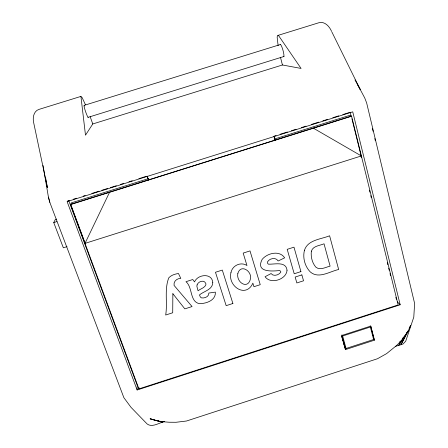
<?xml version="1.0" encoding="UTF-8"?>
<svg xmlns="http://www.w3.org/2000/svg" width="448" height="448" viewBox="0 0 448 448"><rect width="100%" height="100%" fill="white"/><g stroke="black" fill="none" stroke-linecap="round" stroke-linejoin="round"><path stroke-width="0.67" d="M274.103 139.138L349.451 115.45L351.568 116.217L398.143 304.942L138.936 388.898L138.958 387.559M137.127 389.978L67.116 201.589L352.738 111.838L400.182 304.774L137.127 389.978L137.245 385.398L68.656 200.424M109.642 192.097L85.002 243.387L361.368 155.943L313.225 128.089M85.439 104.742L82.197 97.709L80.931 96.404L85.49 135.178L92.77 123.967L282.425 64.982L301.073 68.432L278.718 35.795L277.928 35.414L277.329 36.109L277.172 37.33L278.124 45.713M138.936 388.898L70.605 204.551L71.394 202.854L148.742 178.545M405.048 336.599L400.96 344.719L395.657 346.282M405.675 335.35L407.249 332.226M409.136 328.479L410.614 325.399C407.915 333.234 402.399 339.758 396.586 345.509L386.59 353.629L377.446 358.753L186.508 421.014L176.008 422.279L169.131 422.234L162.652 421.719L156.307 420.605L150.08 418.768L162.394 422.251L150.399 418.891M67.049 246.635L63.342 247.811L53.743 222.583L55.311 219.514L56.543 219.128M408.554 330.422L398.703 345.318L408.554 330.422L400.96 344.719L403.122 343.924L405.726 341.169L413.79 317.111L414.618 303.442L366.632 102.866L364.706 97.899L357.728 84.818M402.763 338.01L404.768 336.106M399.633 341.97L400.702 341.118M164.354 421.596C158.586 422.94 150.623 428.904 145.701 422.498L131.023 407.35L123.866 397.673L49.823 202.35L48.429 197.131L43.025 165.452M345.632 349.546L374.405 340.189L370.731 326.094L341.774 335.485L345.632 349.546L345.122 348.762M370.927 326.822L342.076 336.185L345.498 348.65L374.186 339.321L370.927 326.822L370.149 325.836M67.34 201.124L69.328 200.502M73.304 199.254L76.614 198.212M83.233 196.134L85.221 195.507M91.84 193.43L99.126 191.139M101.774 190.305L107.733 188.434M110.382 187.6L116.34 185.73M120.316 184.481L123.626 183.439M128.923 181.776L132.233 180.734M138.858 178.657L140.84 178.03M141.506 177.822L146.171 176.355M274.081 136.17L276.08 135.537M280.073 134.282L287.414 131.975M291.418 130.721L296.089 129.254M301.431 127.574L306.102 126.106M311.438 124.426L318.78 122.119M322.784 120.865L327.454 119.398M332.797 117.718L338.8 115.83M342.804 114.576L350.146 112.269M351.305 116.122L70.706 204.344L84.84 242.486M70.605 204.551L351.568 116.217M53.743 222.583L56.874 221.598M87.903 117.398L284.116 56.442M80.931 96.404L39.082 109.362C33.841 110.947 32.687 117.096 33.488 121.822L47.415 187.684L45.679 178.13M277.928 35.414L318.87 22.742C324.755 21.05 329.532 26.555 331.587 31.394M84.179 105.364L280.431 44.514M162.932 421.618L164.27 421.299M156.615 420.605L158.676 420.582M397.348 301.84L400.182 304.774M49.823 202.35L48.429 197.131M373.822 339.427L374.405 340.189M341.919 334.902L342.653 335.994L346.069 348.466M344.809 347.598L345.498 348.65M354.995 79.934L360.31 89.65L331.895 32.021M90.166 116.71L92.77 123.967M147.442 176.943L148.439 180.079L147.162 176.148M274.002 136.293L275.184 140.23L274.182 137.11M341.74 336.067L343.179 341.303M343.538 342.614L344.075 344.579M344.434 345.89L344.977 347.85M341.634 336.062L343.101 341.41M343.47 342.748L344.938 348.096M370.35 327.006L373.615 339.511M282.425 64.982L280.543 57.568M351.96 118.81L361.099 155.798M350.185 112.297L351.187 116.362M360.898 155.663L361.396 157.696M369.432 190.221L369.93 192.254M370.77 195.642L371.269 197.674M387.335 262.73L387.839 264.762M388.674 268.15L389.178 270.183M390.012 273.571L390.516 275.604M395.87 297.287L396.374 299.32M372.434 128.626L373.072 131.281M374.819 138.578L375.295 140.571M88.239 117.303A6.311 0.633 71 0 1 85.148 110.354A6.311 0.633 71 0 1 84.594 105.952M280.174 44.738A6.255 1.019 74.5 0 1 283.086 50.635A6.255 1.019 74.5 0 1 283.282 56.37M172.866 293.72L172.715 312.766L165.682 315.022C167.714 302.876 164.17 289.369 168.806 277.799C171.298 275.083 174.944 274.042 178.466 273.493L180.79 278.393C176.87 278.337 173.41 281.333 174.07 285.421L192.063 306.555L184.845 308.874L172.866 293.72M237.871 273.302C235.911 282.531 248.321 290.22 250.538 278.382C251.681 270.822 240.705 263.872 237.871 273.302M287.039 270.2C286.479 279.558 270.62 284.687 265.054 276.718L271.085 273.56C273.392 276.847 278.886 275.066 280.762 272.25L280.745 271.466L279.731 270.514C271.578 271.393 255.427 272.378 262.142 259.403C267.21 253.137 279.541 249.967 284.659 257.818L278.152 260.988C275.94 256.816 269.214 258.373 267.406 262.046L267.473 263.094L268.318 264.158C274.445 264.538 286.054 260.982 287.039 270.2M212.789 282.643C212.559 289.783 203.924 291.138 199.433 294.941L200.407 297.074L201.477 297.892C204.602 298.402 209.026 296.834 208.863 293.048L215.359 292.124C215.936 300.513 206.17 303.615 199.416 303.688C189.526 301.577 192.83 287.392 185.976 281.691L192.758 279.53L194.538 281.91C197.63 274.198 212.156 272.67 212.789 282.643M230.978 272.507C227.399 286.126 245.952 298.76 252.868 283.153L253.954 286.698L260.238 284.682L250.006 250.914L243.169 253.098L246.971 265.524C240.968 261.436 232.26 265.524 230.978 272.507M311.36 251.188C310.671 256.71 312.138 262.898 315.829 267.137C320.062 270.659 325.556 267.193 330.098 266.134L324.038 243.807C319.721 245.666 312.984 245.862 311.36 251.188M197.081 284.911L196.868 286.272L198.055 290.769C200.542 288.719 204.546 288.002 205.89 284.816L205.817 283.455C204.12 279.367 198.212 281.389 197.081 284.911M304.394 250.477C302.59 257.953 304.92 266.426 310.279 271.925C318.674 279.289 329.846 271.359 338.649 269.511L329.605 235.782C321.042 239.322 307.591 239.742 304.394 250.477M300.927 271.622L294.213 273.778L287.196 249.34L293.978 247.173L300.927 271.622M301.862 274.898L295.154 277.054L296.85 282.946L303.537 280.795L301.862 274.898M232.898 303.492L226.162 305.659L215.471 272.266L222.303 270.082L232.898 303.492"/></g></svg>
